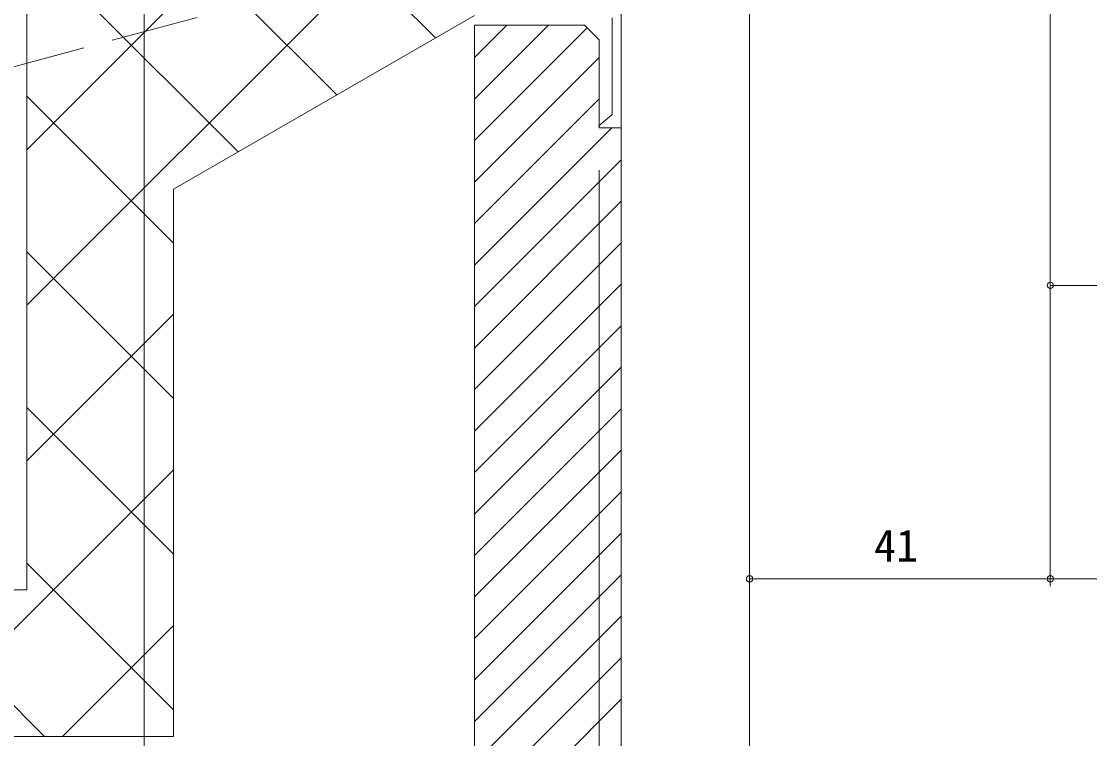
# Model space of a CAD drawing. Units: millimetres, scale not verified. Extents: x -693 to 693, y -1120 to 1122.
# Drawn here: x -33.5 to 112.1, y -949.3 to -851.6 of the extents above; entities that cross this region are included whole.
import ezdxf
from ezdxf.enums import TextEntityAlignment as Align

# ---------------------------------------------------------------- set-up
doc = ezdxf.new("R2010")
doc.units = ezdxf.units.MM
doc.header["$LTSCALE"] = 4
doc.linetypes.add('DASHED3', pattern=[4, 3, -1])
for name, color, linetype, lineweight in [('0-2_YKK_ZWAK', 3, 'Continuous', 9), ('0-3_YKK_11', 3, 'Continuous', 18), ('0-6_YKK_D', 6, 'Continuous', 9), ('0-7_YSS_K', 7, 'Continuous', 9)]:
    doc.layers.add(name, color=color, linetype=linetype, lineweight=lineweight)
doc.styles.add('ＭＳ ゴシック', font='')
doc.styles.get('ＭＳ ゴシック').set_extended_font_data('MS Gothic')

msp = doc.modelspace()

# ---------------------------------------------------------------- linework, layer by layer
at = {"layer": '0-2_YKK_ZWAK'}
for p, q in [((12.257, -824.06), (-32.743, -869.06)), ((9.495, -861.593), (-28.038, -824.06)), ((22.943, -853.828), (-6.825, -824.06)), ((-3.954, -869.357), (-32.743, -840.568)), ((13.257, -844.274), (-32.743, -890.274)), ((38.35, -852.06), (28.256, -862.154)), ((32.693, -852.06), (28.256, -856.497)), ((43.632, -852.436), (28.256, -867.811)), ((45.256, -856.468), (28.256, -873.468)), ((-12.743, -881.781), (-32.743, -861.781)), ((45.256, -862.124), (28.256, -879.124)), ((46.977, -866.06), (28.256, -884.781)), ((48.256, -870.438), (28.256, -890.438)), ((48.256, -876.095), (28.256, -896.095)), ((48.256, -881.752), (28.256, -901.752)), ((-12.743, -902.994), (-32.743, -882.994)), ((48.256, -887.409), (28.256, -907.409)), ((-12.743, -891.487), (-32.743, -911.487)), ((48.256, -893.065), (28.256, -913.065)), ((48.256, -898.722), (28.256, -918.722)), ((-32.743, -904.208), (-12.743, -924.208)), ((48.256, -904.379), (28.256, -924.379)), ((48.256, -910.036), (28.256, -930.036)), ((-12.743, -912.7), (-49.104, -949.06)), ((48.256, -915.693), (28.256, -935.693)), ((48.256, -921.35), (28.256, -941.35)), ((-32.743, -925.421), (-12.743, -945.421)), ((48.256, -927.007), (28.256, -947.007)), ((-50.317, -929.06), (-30.317, -949.06)), ((48.256, -932.663), (28.256, -952.663)), ((-12.743, -933.913), (-27.891, -949.06)), ((48.256, -938.32), (28.256, -958.32)), ((48.256, -943.977), (28.256, -963.977))]:
    msp.add_line(p, q, dxfattribs=at)
at = {"layer": '0-2_YKK_ZWAK', "linetype": 'DASHED3'}
msp.add_line((21.381, -842.754), (-62.848, -865.323), dxfattribs=at)
at = {"layer": '0-3_YKK_11'}
for p, q in [((-32.743, -779.06), (-32.743, -929.06)), ((28.257, -850.76), (-12.743, -874.432)), ((-12.743, -874.432), (-12.743, -949.06)), ((-32.743, -929.06), (-122.743, -929.06)), ((-110.253, -929.06), (-32.743, -929.06)), ((-32.743, -949.06), (-122.743, -949.06)), ((-32.743, -949.06), (-12.743, -949.06))]:
    msp.add_line(p, q, dxfattribs=at)
for points in [[(28.256, -852.06), (28.256, -999.06), (46.256, -999.06)], [(48.256, -997.06), (48.256, -866.06), (45.256, -866.06), (45.256, -854.06), (43.256, -852.06), (28.256, -852.06)]]:
    msp.add_lwpolyline(points, dxfattribs=at)
at = {"layer": '0-6_YKK_D'}
for p, q in [((106.737, -750.18), (106.737, -928.56)), ((106.737, -750.18), (106.737, -928.56)), ((106.737, -750.18), (106.737, -928.56)), ((106.737, -750.18), (106.737, -888.56)), ((-16.744, -824.76), (-16.744, -1050.06)), ((65.756, -832.06), (65.756, -1030.06)), ((65.756, -832.56), (65.756, -928.56)), ((65.756, -832.56), (65.756, -928.56)), ((28.256, -854.06), (28.256, -1050.06)), ((28.256, -854.06), (28.256, -1030.06)), ((28.256, -854.06), (28.256, -1050.06)), ((48.256, -854.06), (48.256, -1030.06)), ((48.256, -854.06), (48.256, -1030.06)), ((45.256, -871.86), (45.256, -1010.06)), ((48.256, -871.76), (48.256, -1010.06)), ((106.737, -887.56), (248.756, -887.56)), ((65.756, -927.56), (106.737, -927.56)), ((65.756, -927.56), (106.737, -927.56)), ((106.737, -927.56), (347.776, -927.56))]:
    msp.add_line(p, q, dxfattribs=at)
for centre in [(106.737, -887.56), (65.756, -927.56), (65.756, -927.56), (106.737, -927.56), (106.737, -927.56), (106.737, -927.56)]:
    msp.add_circle(centre, 0.425, dxfattribs=at)
at = {"layer": '0-7_YSS_K'}
msp.add_line((48.256, -833.26), (48.256, -866.06), dxfattribs=at)
msp.add_lwpolyline([(48.256, -833.26), (48.256, -866.06), (45.329, -866.06), (45.23, -865.789), (47.056, -864.257), (47.056, -851.06)], dxfattribs=at)

# ---------------------------------------------------------------- texts
at = {"layer": '0-6_YKK_D', "style": 'ＭＳ ゴシック'}
msp.add_text('41', height=4.399, dxfattribs=at).set_placement((82.727, -926.56), align=Align.BOTTOM_LEFT)
msp.add_text('41', height=4.399, dxfattribs=at).set_placement((82.727, -926.56), align=Align.BOTTOM_LEFT)

doc.saveas('drawing.dxf')
